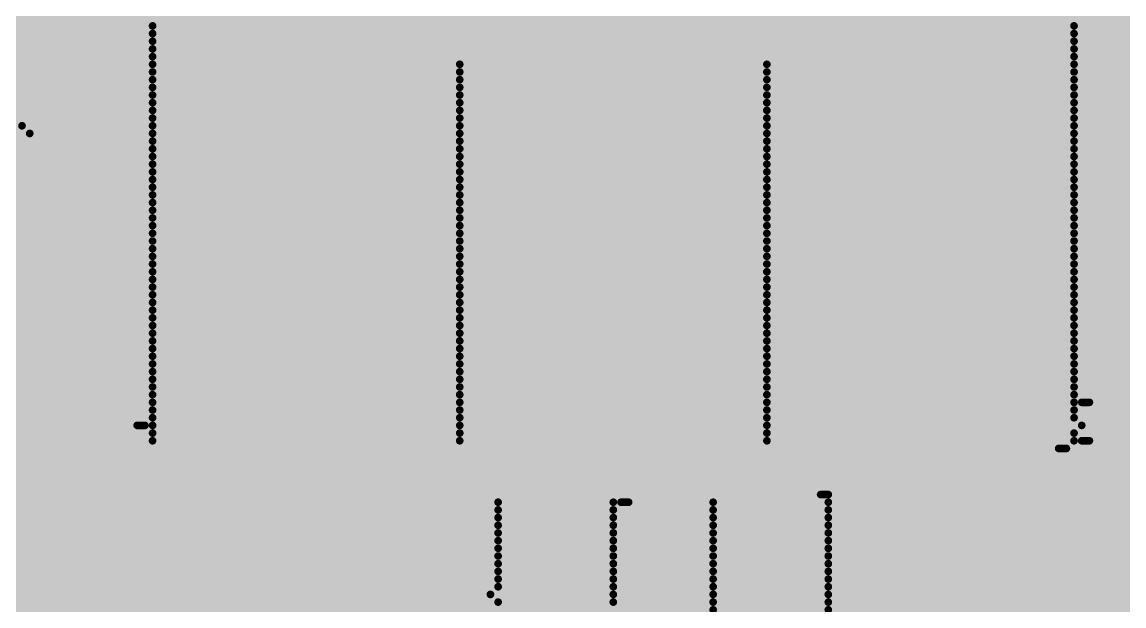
# Model space of a CAD drawing. Header units: millimetres. Extents: x 4.35 to 7.26, y 1.61 to 5.34.
# Drawn here: x 5.223 to 5.3665, y 3.2285 to 3.3045 of the extents above; entities that cross this region are included whole.
import ezdxf

# ---------------------------------------------------------------- set-up
doc = ezdxf.new("R2010")
doc.units = ezdxf.units.MM
doc.header["$MEASUREMENT"] = 0
for name, color, linetype in [('BottomLayer', 5, 'Continuous'), ('BottomOverlay', 54, 'Continuous'), ('TopLayer', 1, 'Continuous'), ('TopOverlay', 2, 'Continuous'), ('TopPaste', 8, 'Continuous'), ('TopSolder', 216, 'Continuous')]:
    doc.layers.add(name, color=color, linetype=linetype)

# ---------------------------------------------------------------- blocks, each defined once
blk = doc.blocks.new('UCD1E471MNL1GS_73')
at = {"layer": 'TopLayer'}
blk.add_solid([(0.06496, 0.06496), (0.06496, -0.06496), (0.23425, 0.06496), (0.23425, -0.06496)], dxfattribs=at)
at = {"layer": 'TopOverlay', "const_width": 0.005}
blk.add_lwpolyline([(0.206, -0.08), (0.206, -0.209)], dxfattribs=at)
at = {"layer": 'TopOverlay', "const_width": 0.0025}
blk.add_lwpolyline([(0.20475, -0.08, 1), (0.20725, -0.08, 1)], format="xyb", close=True, dxfattribs=at)
at = {"layer": 'TopPaste'}
blk.add_solid([(0.06496, 0.06496), (0.06496, -0.06496), (0.23425, 0.06496), (0.23425, -0.06496)], dxfattribs=at)
at = {"layer": 'TopSolder'}
blk.add_solid([(0.06096, 0.06896), (0.06096, -0.06896), (0.23825, 0.06896), (0.23825, -0.06896)], dxfattribs=at)

msp = doc.modelspace()

# ---------------------------------------------------------------- linework, layer by layer
at = {"layer": 'BottomLayer', "const_width": 0.015}
for points in [[(5.1295, 3.07889), (5.52311, 3.4725)], [(5.1295, 3.11424), (5.48775, 3.4725)], [(5.1295, 3.00818), (5.59382, 3.4725)], [(5.1295, 3.04353), (5.55847, 3.4725)], [(5.1295, 3.1496), (5.4524, 3.4725)], [(5.1295, 3.18496), (5.41704, 3.4725)], [(5.1295, 3.22031), (5.38169, 3.4725)], [(5.1542, 3.4725), (5.63782, 2.98888)], [(5.18956, 3.4725), (5.65931, 3.00274)], [(5.1295, 3.46184), (5.62409, 2.96725)], [(5.1295, 3.42649), (5.6205, 2.93549)], [(5.1295, 3.39113), (5.6205, 2.90013)], [(5.1295, 3.35578), (5.6205, 2.86478)], [(5.1295, 3.32042), (5.6205, 2.82942)]]:
    msp.add_lwpolyline(points, dxfattribs=at)
at = {"layer": 'BottomOverlay', "const_width": 0.001}
for points in [[(5.24, 3.305), (5.36, 3.305)], [(5.24, 3.304), (5.36, 3.304)], [(5.24, 3.303), (5.36, 3.303)], [(5.24, 3.302), (5.36, 3.302)], [(5.24, 3.301), (5.36, 3.301)], [(5.24, 3.3), (5.36, 3.3)], [(5.24, 3.299), (5.28, 3.299)], [(5.32, 3.299), (5.36, 3.299)], [(5.24, 3.298), (5.28, 3.298)], [(5.32, 3.298), (5.36, 3.298)], [(5.24, 3.297), (5.28, 3.297)], [(5.24, 3.296), (5.28, 3.296)], [(5.32, 3.297), (5.36, 3.297)], [(5.32, 3.296), (5.36, 3.296)], [(5.24, 3.295), (5.28, 3.295)], [(5.32, 3.295), (5.36, 3.295)], [(5.24, 3.294), (5.28, 3.294)], [(5.24, 3.293), (5.28, 3.293)], [(5.32, 3.294), (5.36, 3.294)], [(5.32, 3.293), (5.36, 3.293)], [(5.24, 3.292), (5.28, 3.292)], [(5.32, 3.292), (5.36, 3.292)], [(5.185, 3.291), (5.223, 3.291)], [(5.185, 3.29), (5.224, 3.29)], [(5.24, 3.291), (5.28, 3.291)], [(5.24, 3.29), (5.28, 3.29)], [(5.32, 3.291), (5.36, 3.291)], [(5.32, 3.29), (5.36, 3.29)], [(5.24, 3.289), (5.28, 3.289)], [(5.32, 3.289), (5.36, 3.289)], [(5.24, 3.288), (5.28, 3.288)], [(5.32, 3.288), (5.36, 3.288)], [(5.24, 3.287), (5.28, 3.287)], [(5.24, 3.286), (5.28, 3.286)], [(5.32, 3.287), (5.36, 3.287)], [(5.32, 3.286), (5.36, 3.286)], [(5.24, 3.285), (5.28, 3.285)], [(5.32, 3.285), (5.36, 3.285)], [(5.24, 3.284), (5.28, 3.284)], [(5.24, 3.283), (5.28, 3.283)], [(5.32, 3.284), (5.36, 3.284)], [(5.32, 3.283), (5.36, 3.283)], [(5.24, 3.282), (5.28, 3.282)], [(5.32, 3.282), (5.36, 3.282)], [(5.24, 3.281), (5.28, 3.281)], [(5.24, 3.28), (5.28, 3.28)], [(5.32, 3.281), (5.36, 3.281)], [(5.32, 3.28), (5.36, 3.28)], [(5.24, 3.279), (5.28, 3.279)], [(5.32, 3.279), (5.36, 3.279)], [(5.24, 3.278), (5.28, 3.278)], [(5.32, 3.278), (5.36, 3.278)], [(5.24, 3.277), (5.28, 3.277)], [(5.24, 3.276), (5.28, 3.276)], [(5.32, 3.277), (5.36, 3.277)], [(5.32, 3.276), (5.36, 3.276)], [(5.24, 3.275), (5.28, 3.275)], [(5.32, 3.275), (5.36, 3.275)], [(5.24, 3.274), (5.28, 3.274)], [(5.24, 3.273), (5.28, 3.273)], [(5.32, 3.274), (5.36, 3.274)], [(5.32, 3.273), (5.36, 3.273)], [(5.24, 3.272), (5.28, 3.272)], [(5.32, 3.272), (5.36, 3.272)], [(5.24, 3.271), (5.28, 3.271)], [(5.24, 3.27), (5.28, 3.27)], [(5.32, 3.271), (5.36, 3.271)], [(5.32, 3.27), (5.36, 3.27)], [(5.24, 3.269), (5.28, 3.269)], [(5.32, 3.269), (5.36, 3.269)], [(5.24, 3.268), (5.28, 3.268)], [(5.24, 3.267), (5.28, 3.267)], [(5.32, 3.268), (5.36, 3.268)], [(5.32, 3.267), (5.36, 3.267)], [(5.24, 3.266), (5.28, 3.266)], [(5.32, 3.266), (5.36, 3.266)], [(5.24, 3.265), (5.28, 3.265)], [(5.32, 3.265), (5.36, 3.265)], [(5.24, 3.264), (5.28, 3.264)], [(5.24, 3.263), (5.28, 3.263)], [(5.32, 3.264), (5.36, 3.264)], [(5.32, 3.263), (5.36, 3.263)], [(5.24, 3.262), (5.28, 3.262)], [(5.32, 3.262), (5.36, 3.262)], [(5.24, 3.261), (5.28, 3.261)], [(5.24, 3.26), (5.28, 3.26)], [(5.32, 3.261), (5.36, 3.261)], [(5.32, 3.26), (5.36, 3.26)], [(5.24, 3.259), (5.28, 3.259)], [(5.32, 3.259), (5.36, 3.259)], [(5.24, 3.258), (5.28, 3.258)], [(5.24, 3.257), (5.28, 3.257)], [(5.32, 3.258), (5.36, 3.258)], [(5.32, 3.257), (5.36, 3.257)], [(5.24, 3.256), (5.28, 3.256)], [(5.32, 3.256), (5.36, 3.256)], [(5.24, 3.255), (5.28, 3.255)], [(5.32, 3.255), (5.36, 3.255)], [(5.361, 3.255), (5.362, 3.255)], [(5.24, 3.254), (5.28, 3.254)], [(5.24, 3.253), (5.28, 3.253)], [(5.32, 3.254), (5.36, 3.254)], [(5.32, 3.253), (5.36, 3.253)], [(5.238, 3.252), (5.239, 3.252)], [(5.24, 3.252), (5.28, 3.252)], [(5.32, 3.252), (5.361, 3.252)], [(5.24, 3.251), (5.28, 3.251)], [(5.24, 3.25), (5.28, 3.25)], [(5.32, 3.251), (5.36, 3.251)], [(5.32, 3.25), (5.36, 3.25)], [(5.361, 3.25), (5.362, 3.25)], [(5.358, 3.249), (5.359, 3.249)], [(5.327, 3.243), (5.328, 3.243)], [(5.285, 3.242), (5.3, 3.242)], [(5.301, 3.242), (5.302, 3.242)], [(5.313, 3.242), (5.328, 3.242)], [(5.285, 3.241), (5.3, 3.241)], [(5.285, 3.24), (5.3, 3.24)], [(5.313, 3.241), (5.328, 3.241)], [(5.313, 3.24), (5.328, 3.24)], [(5.285, 3.239), (5.3, 3.239)], [(5.313, 3.239), (5.328, 3.239)], [(5.285, 3.238), (5.3, 3.238)], [(5.285, 3.237), (5.3, 3.237)], [(5.313, 3.238), (5.328, 3.238)], [(5.313, 3.237), (5.328, 3.237)], [(5.285, 3.236), (5.3, 3.236)], [(5.313, 3.236), (5.328, 3.236)], [(5.285, 3.235), (5.3, 3.235)], [(5.285, 3.234), (5.3, 3.234)], [(5.313, 3.235), (5.328, 3.235)], [(5.313, 3.234), (5.328, 3.234)], [(5.285, 3.233), (5.3, 3.233)], [(5.313, 3.233), (5.328, 3.233)], [(5.285, 3.232), (5.3, 3.232)], [(5.313, 3.232), (5.328, 3.232)], [(5.284, 3.23), (5.3, 3.23)], [(5.285, 3.231), (5.3, 3.231)], [(5.313, 3.231), (5.328, 3.231)], [(5.313, 3.23), (5.328, 3.23)], [(5.285, 3.229), (5.3, 3.229)], [(5.313, 3.229), (5.328, 3.229)], [(5.313, 3.228), (5.328, 3.228)]]:
    msp.add_lwpolyline(points, dxfattribs=at)
at = {"layer": 'BottomOverlay', "const_width": 0.0005}
for points in [[(5.23975, 3.304, 1), (5.24025, 3.304, 1)], [(5.23975, 3.303, 1), (5.24025, 3.303, 1)], [(5.35975, 3.304, 1), (5.36025, 3.304, 1)], [(5.35975, 3.303, 1), (5.36025, 3.303, 1)], [(5.23975, 3.302, 1), (5.24025, 3.302, 1)], [(5.35975, 3.302, 1), (5.36025, 3.302, 1)], [(5.23975, 3.301, 1), (5.24025, 3.301, 1)], [(5.35975, 3.301, 1), (5.36025, 3.301, 1)], [(5.23975, 3.3, 1), (5.24025, 3.3, 1)], [(5.23975, 3.299, 1), (5.24025, 3.299, 1)], [(5.27975, 3.299, 1), (5.28025, 3.299, 1)], [(5.31975, 3.299, 1), (5.32025, 3.299, 1)], [(5.35975, 3.3, 1), (5.36025, 3.3, 1)], [(5.35975, 3.299, 1), (5.36025, 3.299, 1)], [(5.23975, 3.298, 1), (5.24025, 3.298, 1)], [(5.27975, 3.298, 1), (5.28025, 3.298, 1)], [(5.31975, 3.298, 1), (5.32025, 3.298, 1)], [(5.35975, 3.298, 1), (5.36025, 3.298, 1)], [(5.23975, 3.297, 1), (5.24025, 3.297, 1)], [(5.23975, 3.296, 1), (5.24025, 3.296, 1)], [(5.27975, 3.297, 1), (5.28025, 3.297, 1)], [(5.27975, 3.296, 1), (5.28025, 3.296, 1)], [(5.31975, 3.297, 1), (5.32025, 3.297, 1)], [(5.31975, 3.296, 1), (5.32025, 3.296, 1)], [(5.35975, 3.297, 1), (5.36025, 3.297, 1)], [(5.35975, 3.296, 1), (5.36025, 3.296, 1)], [(5.23975, 3.295, 1), (5.24025, 3.295, 1)], [(5.27975, 3.295, 1), (5.28025, 3.295, 1)], [(5.31975, 3.295, 1), (5.32025, 3.295, 1)], [(5.35975, 3.295, 1), (5.36025, 3.295, 1)], [(5.23975, 3.294, 1), (5.24025, 3.294, 1)], [(5.23975, 3.293, 1), (5.24025, 3.293, 1)], [(5.27975, 3.294, 1), (5.28025, 3.294, 1)], [(5.27975, 3.293, 1), (5.28025, 3.293, 1)], [(5.31975, 3.294, 1), (5.32025, 3.294, 1)], [(5.31975, 3.293, 1), (5.32025, 3.293, 1)], [(5.35975, 3.294, 1), (5.36025, 3.294, 1)], [(5.35975, 3.293, 1), (5.36025, 3.293, 1)], [(5.23975, 3.292, 1), (5.24025, 3.292, 1)], [(5.27975, 3.292, 1), (5.28025, 3.292, 1)], [(5.31975, 3.292, 1), (5.32025, 3.292, 1)], [(5.35975, 3.292, 1), (5.36025, 3.292, 1)], [(5.22275, 3.291, 1), (5.22325, 3.291, 1)], [(5.22375, 3.29, 1), (5.22425, 3.29, 1)], [(5.23975, 3.291, 1), (5.24025, 3.291, 1)], [(5.23975, 3.29, 1), (5.24025, 3.29, 1)], [(5.27975, 3.291, 1), (5.28025, 3.291, 1)], [(5.27975, 3.29, 1), (5.28025, 3.29, 1)], [(5.31975, 3.291, 1), (5.32025, 3.291, 1)], [(5.31975, 3.29, 1), (5.32025, 3.29, 1)], [(5.35975, 3.291, 1), (5.36025, 3.291, 1)], [(5.35975, 3.29, 1), (5.36025, 3.29, 1)], [(5.23975, 3.289, 1), (5.24025, 3.289, 1)], [(5.27975, 3.289, 1), (5.28025, 3.289, 1)], [(5.31975, 3.289, 1), (5.32025, 3.289, 1)], [(5.35975, 3.289, 1), (5.36025, 3.289, 1)], [(5.23975, 3.288, 1), (5.24025, 3.288, 1)], [(5.27975, 3.288, 1), (5.28025, 3.288, 1)], [(5.31975, 3.288, 1), (5.32025, 3.288, 1)], [(5.35975, 3.288, 1), (5.36025, 3.288, 1)], [(5.23975, 3.287, 1), (5.24025, 3.287, 1)], [(5.23975, 3.286, 1), (5.24025, 3.286, 1)], [(5.27975, 3.287, 1), (5.28025, 3.287, 1)], [(5.27975, 3.286, 1), (5.28025, 3.286, 1)], [(5.31975, 3.287, 1), (5.32025, 3.287, 1)], [(5.31975, 3.286, 1), (5.32025, 3.286, 1)], [(5.35975, 3.287, 1), (5.36025, 3.287, 1)], [(5.35975, 3.286, 1), (5.36025, 3.286, 1)], [(5.23975, 3.285, 1), (5.24025, 3.285, 1)], [(5.27975, 3.285, 1), (5.28025, 3.285, 1)], [(5.31975, 3.285, 1), (5.32025, 3.285, 1)], [(5.35975, 3.285, 1), (5.36025, 3.285, 1)], [(5.23975, 3.284, 1), (5.24025, 3.284, 1)], [(5.23975, 3.283, 1), (5.24025, 3.283, 1)], [(5.27975, 3.284, 1), (5.28025, 3.284, 1)], [(5.27975, 3.283, 1), (5.28025, 3.283, 1)], [(5.31975, 3.284, 1), (5.32025, 3.284, 1)], [(5.31975, 3.283, 1), (5.32025, 3.283, 1)], [(5.35975, 3.284, 1), (5.36025, 3.284, 1)], [(5.35975, 3.283, 1), (5.36025, 3.283, 1)], [(5.23975, 3.282, 1), (5.24025, 3.282, 1)], [(5.27975, 3.282, 1), (5.28025, 3.282, 1)], [(5.31975, 3.282, 1), (5.32025, 3.282, 1)], [(5.35975, 3.282, 1), (5.36025, 3.282, 1)], [(5.23975, 3.281, 1), (5.24025, 3.281, 1)], [(5.23975, 3.28, 1), (5.24025, 3.28, 1)], [(5.27975, 3.281, 1), (5.28025, 3.281, 1)], [(5.27975, 3.28, 1), (5.28025, 3.28, 1)], [(5.31975, 3.281, 1), (5.32025, 3.281, 1)], [(5.31975, 3.28, 1), (5.32025, 3.28, 1)], [(5.35975, 3.281, 1), (5.36025, 3.281, 1)], [(5.35975, 3.28, 1), (5.36025, 3.28, 1)], [(5.23975, 3.279, 1), (5.24025, 3.279, 1)], [(5.27975, 3.279, 1), (5.28025, 3.279, 1)], [(5.31975, 3.279, 1), (5.32025, 3.279, 1)], [(5.35975, 3.279, 1), (5.36025, 3.279, 1)], [(5.23975, 3.278, 1), (5.24025, 3.278, 1)], [(5.27975, 3.278, 1), (5.28025, 3.278, 1)], [(5.31975, 3.278, 1), (5.32025, 3.278, 1)], [(5.35975, 3.278, 1), (5.36025, 3.278, 1)], [(5.23975, 3.277, 1), (5.24025, 3.277, 1)], [(5.23975, 3.276, 1), (5.24025, 3.276, 1)], [(5.27975, 3.277, 1), (5.28025, 3.277, 1)], [(5.27975, 3.276, 1), (5.28025, 3.276, 1)], [(5.31975, 3.277, 1), (5.32025, 3.277, 1)], [(5.31975, 3.276, 1), (5.32025, 3.276, 1)], [(5.35975, 3.277, 1), (5.36025, 3.277, 1)], [(5.35975, 3.276, 1), (5.36025, 3.276, 1)], [(5.23975, 3.275, 1), (5.24025, 3.275, 1)], [(5.27975, 3.275, 1), (5.28025, 3.275, 1)], [(5.31975, 3.275, 1), (5.32025, 3.275, 1)], [(5.35975, 3.275, 1), (5.36025, 3.275, 1)], [(5.23975, 3.274, 1), (5.24025, 3.274, 1)], [(5.23975, 3.273, 1), (5.24025, 3.273, 1)], [(5.27975, 3.274, 1), (5.28025, 3.274, 1)], [(5.27975, 3.273, 1), (5.28025, 3.273, 1)], [(5.31975, 3.274, 1), (5.32025, 3.274, 1)], [(5.31975, 3.273, 1), (5.32025, 3.273, 1)], [(5.35975, 3.274, 1), (5.36025, 3.274, 1)], [(5.35975, 3.273, 1), (5.36025, 3.273, 1)], [(5.23975, 3.272, 1), (5.24025, 3.272, 1)], [(5.27975, 3.272, 1), (5.28025, 3.272, 1)], [(5.31975, 3.272, 1), (5.32025, 3.272, 1)], [(5.35975, 3.272, 1), (5.36025, 3.272, 1)], [(5.23975, 3.271, 1), (5.24025, 3.271, 1)], [(5.23975, 3.27, 1), (5.24025, 3.27, 1)], [(5.27975, 3.271, 1), (5.28025, 3.271, 1)], [(5.27975, 3.27, 1), (5.28025, 3.27, 1)], [(5.31975, 3.271, 1), (5.32025, 3.271, 1)], [(5.31975, 3.27, 1), (5.32025, 3.27, 1)], [(5.35975, 3.271, 1), (5.36025, 3.271, 1)], [(5.35975, 3.27, 1), (5.36025, 3.27, 1)], [(5.23975, 3.269, 1), (5.24025, 3.269, 1)], [(5.27975, 3.269, 1), (5.28025, 3.269, 1)], [(5.31975, 3.269, 1), (5.32025, 3.269, 1)], [(5.35975, 3.269, 1), (5.36025, 3.269, 1)], [(5.23975, 3.268, 1), (5.24025, 3.268, 1)], [(5.23975, 3.267, 1), (5.24025, 3.267, 1)], [(5.27975, 3.268, 1), (5.28025, 3.268, 1)], [(5.27975, 3.267, 1), (5.28025, 3.267, 1)], [(5.31975, 3.268, 1), (5.32025, 3.268, 1)], [(5.31975, 3.267, 1), (5.32025, 3.267, 1)], [(5.35975, 3.268, 1), (5.36025, 3.268, 1)], [(5.35975, 3.267, 1), (5.36025, 3.267, 1)], [(5.23975, 3.266, 1), (5.24025, 3.266, 1)], [(5.27975, 3.266, 1), (5.28025, 3.266, 1)], [(5.31975, 3.266, 1), (5.32025, 3.266, 1)], [(5.35975, 3.266, 1), (5.36025, 3.266, 1)], [(5.23975, 3.265, 1), (5.24025, 3.265, 1)], [(5.27975, 3.265, 1), (5.28025, 3.265, 1)], [(5.31975, 3.265, 1), (5.32025, 3.265, 1)], [(5.35975, 3.265, 1), (5.36025, 3.265, 1)], [(5.23975, 3.264, 1), (5.24025, 3.264, 1)], [(5.23975, 3.263, 1), (5.24025, 3.263, 1)], [(5.27975, 3.264, 1), (5.28025, 3.264, 1)], [(5.27975, 3.263, 1), (5.28025, 3.263, 1)], [(5.31975, 3.264, 1), (5.32025, 3.264, 1)], [(5.31975, 3.263, 1), (5.32025, 3.263, 1)], [(5.35975, 3.264, 1), (5.36025, 3.264, 1)], [(5.35975, 3.263, 1), (5.36025, 3.263, 1)], [(5.23975, 3.262, 1), (5.24025, 3.262, 1)], [(5.27975, 3.262, 1), (5.28025, 3.262, 1)], [(5.31975, 3.262, 1), (5.32025, 3.262, 1)], [(5.35975, 3.262, 1), (5.36025, 3.262, 1)], [(5.23975, 3.261, 1), (5.24025, 3.261, 1)], [(5.23975, 3.26, 1), (5.24025, 3.26, 1)], [(5.27975, 3.261, 1), (5.28025, 3.261, 1)], [(5.27975, 3.26, 1), (5.28025, 3.26, 1)], [(5.31975, 3.261, 1), (5.32025, 3.261, 1)], [(5.31975, 3.26, 1), (5.32025, 3.26, 1)], [(5.35975, 3.261, 1), (5.36025, 3.261, 1)], [(5.35975, 3.26, 1), (5.36025, 3.26, 1)], [(5.23975, 3.259, 1), (5.24025, 3.259, 1)], [(5.27975, 3.259, 1), (5.28025, 3.259, 1)], [(5.31975, 3.259, 1), (5.32025, 3.259, 1)], [(5.35975, 3.259, 1), (5.36025, 3.259, 1)], [(5.23975, 3.258, 1), (5.24025, 3.258, 1)], [(5.23975, 3.257, 1), (5.24025, 3.257, 1)], [(5.27975, 3.258, 1), (5.28025, 3.258, 1)], [(5.27975, 3.257, 1), (5.28025, 3.257, 1)], [(5.31975, 3.258, 1), (5.32025, 3.258, 1)], [(5.31975, 3.257, 1), (5.32025, 3.257, 1)], [(5.35975, 3.258, 1), (5.36025, 3.258, 1)], [(5.35975, 3.257, 1), (5.36025, 3.257, 1)], [(5.23975, 3.256, 1), (5.24025, 3.256, 1)], [(5.27975, 3.256, 1), (5.28025, 3.256, 1)], [(5.31975, 3.256, 1), (5.32025, 3.256, 1)], [(5.35975, 3.256, 1), (5.36025, 3.256, 1)], [(5.23975, 3.255, 1), (5.24025, 3.255, 1)], [(5.27975, 3.255, 1), (5.28025, 3.255, 1)], [(5.31975, 3.255, 1), (5.32025, 3.255, 1)], [(5.35975, 3.255, 1), (5.36025, 3.255, 1)], [(5.36075, 3.255, 1), (5.36125, 3.255, 1)], [(5.36175, 3.255, 1), (5.36225, 3.255, 1)], [(5.23975, 3.254, 1), (5.24025, 3.254, 1)], [(5.23975, 3.253, 1), (5.24025, 3.253, 1)], [(5.27975, 3.254, 1), (5.28025, 3.254, 1)], [(5.27975, 3.253, 1), (5.28025, 3.253, 1)], [(5.31975, 3.254, 1), (5.32025, 3.254, 1)], [(5.31975, 3.253, 1), (5.32025, 3.253, 1)], [(5.35975, 3.254, 1), (5.36025, 3.254, 1)], [(5.35975, 3.253, 1), (5.36025, 3.253, 1)], [(5.23775, 3.252, 1), (5.23825, 3.252, 1)], [(5.23875, 3.252, 1), (5.23925, 3.252, 1)], [(5.23975, 3.252, 1), (5.24025, 3.252, 1)], [(5.27975, 3.252, 1), (5.28025, 3.252, 1)], [(5.31975, 3.252, 1), (5.32025, 3.252, 1)], [(5.36075, 3.252, 1), (5.36125, 3.252, 1)], [(5.23975, 3.251, 1), (5.24025, 3.251, 1)], [(5.23975, 3.25, 1), (5.24025, 3.25, 1)], [(5.27975, 3.251, 1), (5.28025, 3.251, 1)], [(5.27975, 3.25, 1), (5.28025, 3.25, 1)], [(5.31975, 3.251, 1), (5.32025, 3.251, 1)], [(5.31975, 3.25, 1), (5.32025, 3.25, 1)], [(5.35975, 3.251, 1), (5.36025, 3.251, 1)], [(5.35975, 3.25, 1), (5.36025, 3.25, 1)], [(5.36075, 3.25, 1), (5.36125, 3.25, 1)], [(5.36175, 3.25, 1), (5.36225, 3.25, 1)], [(5.35775, 3.249, 1), (5.35825, 3.249, 1)], [(5.35875, 3.249, 1), (5.35925, 3.249, 1)], [(5.32675, 3.243, 1), (5.32725, 3.243, 1)], [(5.32775, 3.243, 1), (5.32825, 3.243, 1)], [(5.28475, 3.242, 1), (5.28525, 3.242, 1)], [(5.29975, 3.242, 1), (5.30025, 3.242, 1)], [(5.30075, 3.242, 1), (5.30125, 3.242, 1)], [(5.30175, 3.242, 1), (5.30225, 3.242, 1)], [(5.31275, 3.242, 1), (5.31325, 3.242, 1)], [(5.32775, 3.242, 1), (5.32825, 3.242, 1)], [(5.28475, 3.241, 1), (5.28525, 3.241, 1)], [(5.28475, 3.24, 1), (5.28525, 3.24, 1)], [(5.29975, 3.241, 1), (5.30025, 3.241, 1)], [(5.29975, 3.24, 1), (5.30025, 3.24, 1)], [(5.31275, 3.241, 1), (5.31325, 3.241, 1)], [(5.31275, 3.24, 1), (5.31325, 3.24, 1)], [(5.32775, 3.241, 1), (5.32825, 3.241, 1)], [(5.32775, 3.24, 1), (5.32825, 3.24, 1)], [(5.28475, 3.239, 1), (5.28525, 3.239, 1)], [(5.29975, 3.239, 1), (5.30025, 3.239, 1)], [(5.31275, 3.239, 1), (5.31325, 3.239, 1)], [(5.32775, 3.239, 1), (5.32825, 3.239, 1)], [(5.28475, 3.238, 1), (5.28525, 3.238, 1)], [(5.28475, 3.237, 1), (5.28525, 3.237, 1)], [(5.29975, 3.238, 1), (5.30025, 3.238, 1)], [(5.29975, 3.237, 1), (5.30025, 3.237, 1)], [(5.31275, 3.238, 1), (5.31325, 3.238, 1)], [(5.31275, 3.237, 1), (5.31325, 3.237, 1)], [(5.32775, 3.238, 1), (5.32825, 3.238, 1)], [(5.32775, 3.237, 1), (5.32825, 3.237, 1)], [(5.28475, 3.236, 1), (5.28525, 3.236, 1)], [(5.29975, 3.236, 1), (5.30025, 3.236, 1)], [(5.31275, 3.236, 1), (5.31325, 3.236, 1)], [(5.32775, 3.236, 1), (5.32825, 3.236, 1)], [(5.28475, 3.235, 1), (5.28525, 3.235, 1)], [(5.28475, 3.234, 1), (5.28525, 3.234, 1)], [(5.29975, 3.235, 1), (5.30025, 3.235, 1)], [(5.29975, 3.234, 1), (5.30025, 3.234, 1)], [(5.31275, 3.235, 1), (5.31325, 3.235, 1)], [(5.31275, 3.234, 1), (5.31325, 3.234, 1)], [(5.32775, 3.235, 1), (5.32825, 3.235, 1)], [(5.32775, 3.234, 1), (5.32825, 3.234, 1)], [(5.28475, 3.233, 1), (5.28525, 3.233, 1)], [(5.29975, 3.233, 1), (5.30025, 3.233, 1)], [(5.31275, 3.233, 1), (5.31325, 3.233, 1)], [(5.32775, 3.233, 1), (5.32825, 3.233, 1)], [(5.28475, 3.232, 1), (5.28525, 3.232, 1)], [(5.29975, 3.232, 1), (5.30025, 3.232, 1)], [(5.31275, 3.232, 1), (5.31325, 3.232, 1)], [(5.32775, 3.232, 1), (5.32825, 3.232, 1)], [(5.28375, 3.23, 1), (5.28425, 3.23, 1)], [(5.28475, 3.231, 1), (5.28525, 3.231, 1)], [(5.29975, 3.231, 1), (5.30025, 3.231, 1)], [(5.29975, 3.23, 1), (5.30025, 3.23, 1)], [(5.31275, 3.231, 1), (5.31325, 3.231, 1)], [(5.31275, 3.23, 1), (5.31325, 3.23, 1)], [(5.32775, 3.231, 1), (5.32825, 3.231, 1)], [(5.32775, 3.23, 1), (5.32825, 3.23, 1)], [(5.28475, 3.229, 1), (5.28525, 3.229, 1)], [(5.29975, 3.229, 1), (5.30025, 3.229, 1)], [(5.31275, 3.229, 1), (5.31325, 3.229, 1)], [(5.32775, 3.229, 1), (5.32825, 3.229, 1)], [(5.31275, 3.228, 1), (5.31325, 3.228, 1)], [(5.32775, 3.228, 1), (5.32825, 3.228, 1)]]:
    msp.add_lwpolyline(points, format="xyb", close=True, dxfattribs=at)
at = {"layer": 'TopLayer'}
for points, const_width in [([(5.33546, 3.28485), (5.49941, 3.4488)], 0.015), ([(5.33546, 3.24949), (5.49941, 3.41345)], 0.015), ([(5.33546, 3.21414), (5.49941, 3.37809)], 0.015), ([(5.33546, 3.1425), (5.33546, 3.33875)], 0.015), ([(5.253, 3.23661), (5.253, 3.33125)], 0.01), ([(5.33546, 3.32659), (5.52247, 3.13959)], 0.015), ([(5.33546, 3.29124), (5.4842, 3.1425)], 0.015), ([(5.33546, 3.25588), (5.44885, 3.1425)], 0.015), ([(5.17804, 3.23661), (5.253, 3.23661)], 0.01), ([(5.253, 3.23661), (5.32796, 3.23661)], 0.01)]:
    msp.add_lwpolyline(points, dxfattribs=dict(at, const_width=const_width))
for points, const_width in [([(5.33171, 3.29124, 1), (5.33921, 3.29124, 1)], 0.0075), ([(5.33171, 3.28485, 1), (5.33921, 3.28485, 1)], 0.0075), ([(5.33171, 3.25588, 1), (5.33921, 3.25588, 1)], 0.0075), ([(5.33171, 3.24949, 1), (5.33921, 3.24949, 1)], 0.0075), ([(5.2505, 3.23661, 1), (5.2555, 3.23661, 1)], 0.005), ([(5.2505, 3.23661, 1), (5.2555, 3.23661, 1)], 0.005), ([(5.2505, 3.23661, 1), (5.2555, 3.23661, 1)], 0.005), ([(5.32546, 3.23661, 1), (5.33046, 3.23661, 1)], 0.005)]:
    msp.add_lwpolyline(points, format="xyb", close=True, dxfattribs=dict(at, const_width=const_width))
msp.add_solid([(4.948, 3.135), (5.671, 3.135), (4.948, 3.808), (5.671, 3.808)], dxfattribs=at)

# ---------------------------------------------------------------- block references
at = {"rotation": 90}
msp.add_blockref('UCD1E471MNL1GS_73', (5.253, 3.087), dxfattribs=at)

doc.saveas('drawing.dxf')
